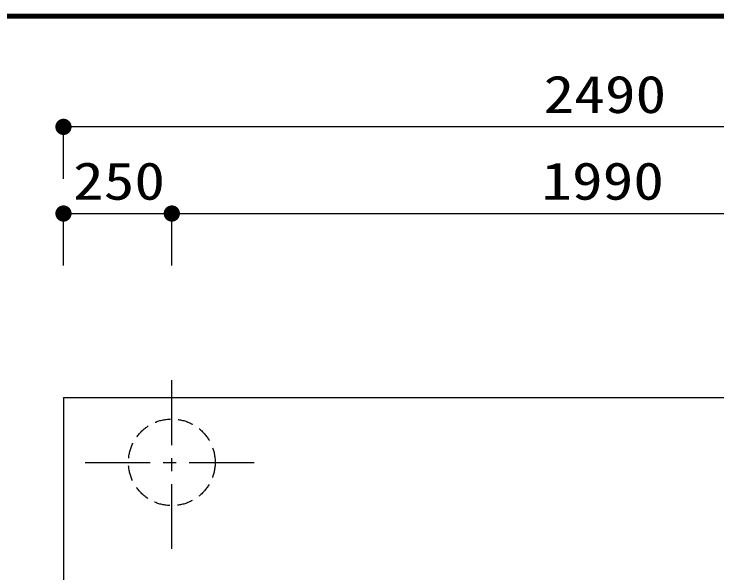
# Model space of a CAD drawing. Units: millimetres, scale not verified. Extents: x -8093 to 8093, y -5792 to 5792.
# Drawn here: x -6313 to -4691, y 4503 to 5792 of the extents above; entities that cross this region are included whole.
import ezdxf
from ezdxf.enums import TextEntityAlignment as Align

# ---------------------------------------------------------------- set-up
doc = ezdxf.new("R2010")
doc.units = ezdxf.units.MM
doc.header["$LTSCALE"] = 30
doc.linetypes.add('CHAIN1', pattern=[8, 5, -1, 1, -1])
doc.linetypes.add('DASHED1', pattern=[1.8, 1.2, -0.6])
for name, color, linetype, lineweight in [('0-0_Axis_waku', 7, 'Continuous', 25), ('0-2_00クル-フ-1機器', 2, 'Continuous', 25), ('0-3_00クル-フ-6寸法', 132, 'Continuous', 25)]:
    doc.layers.add(name, color=color, linetype=linetype, lineweight=lineweight)
doc.styles.add('ＭＳ ゴシック', font='')
doc.styles.get('ＭＳ ゴシック').set_extended_font_data('MS Gothic')

msp = doc.modelspace()

# ---------------------------------------------------------------- linework, layer by layer
at = {"layer": '0-0_Axis_waku'}
for p, q in [((-8093.4, 5792.4), (8093.4, 5792.4)), ((-8092.8, 5791.8), (8092.8, 5791.8)), ((-8092.2, 5791.2), (8092.2, 5791.2)), ((-8091.6, 5790.6), (8091.6, 5790.6)), ((-8091, 5790), (8091, 5790)), ((-8090.4, 5789.4), (8090.4, 5789.4)), ((-8089.8, 5788.8), (8089.8, 5788.8)), ((-8089.2, 5788.2), (8089.2, 5788.2)), ((-8088.6, 5787.6), (8088.6, 5787.6)), ((-8088, 5787), (8088, 5787)), ((-8087.4, 5786.4), (8087.4, 5786.4)), ((-8086.8, 5785.8), (8086.8, 5785.8)), ((-8086.2, 5785.2), (8086.2, 5785.2)), ((-8085.6, 5784.6), (8085.6, 5784.6)), ((-8085, 5784), (8085, 5784))]:
    msp.add_line(p, q, dxfattribs=at)
at = {"layer": '0-2_00クル-フ-1機器', "linetype": 'CHAIN1'}
for p, q in [((-5949.38, 4557.79), (-5949.38, 4957.79)), ((-6149.38, 4757.79), (-5749.38, 4757.79))]:
    msp.add_line(p, q, dxfattribs=at)
at = {"layer": '0-2_00クル-フ-1機器'}
msp.add_line((-6199.38, 4907.79), (-3709.38, 4907.79), dxfattribs=at)
msp.add_lwpolyline([(-6199.38, 4907.79), (-6199.38, 2987.79), (-3709.38, 2987.79)], dxfattribs=at)
at = {"layer": '0-2_00クル-フ-1機器', "linetype": 'DASHED1'}
msp.add_circle((-5949.38, 4757.79), 100, dxfattribs=at)
at = {"layer": '0-3_00クル-フ-6寸法', "color": 4}
for p, q in [((-6199.38, 5412.04), (-6199.38, 5532.04)), ((-3709.38, 5532.04), (-6199.38, 5532.04)), ((-6199.38, 5212.04), (-6199.38, 5332.04)), ((-6199.38, 5332.04), (-5949.38, 5332.04)), ((-5949.38, 5212.04), (-5949.38, 5332.04)), ((-5949.38, 5212.04), (-5949.38, 5332.04)), ((-5949.38, 5332.04), (-3959.38, 5332.04))]:
    msp.add_line(p, q, dxfattribs=at)
at = {"layer": '0-3_00クル-フ-6寸法'}
for points in [[(-6199.38, 5532.04), (-6211.33, 5546.48), (-6209.43, 5547.87)], [(-6199.38, 5532.04), (-6209.43, 5547.87), (-6207.37, 5549)], [(-6199.38, 5532.04), (-6207.37, 5549), (-6205.18, 5549.87)], [(-6199.38, 5532.04), (-6205.18, 5549.87), (-6202.9, 5550.45)], [(-6199.38, 5532.04), (-6202.9, 5550.45), (-6200.56, 5550.75)], [(-6199.38, 5532.04), (-6200.56, 5550.75), (-6198.21, 5550.75)], [(-6199.38, 5532.04), (-6198.21, 5550.75), (-6195.87, 5550.45)], [(-6199.38, 5532.04), (-6195.87, 5550.45), (-6193.59, 5549.87)], [(-6199.38, 5532.04), (-6193.59, 5549.87), (-6191.4, 5549)], [(-6199.38, 5532.04), (-6191.4, 5549), (-6189.34, 5547.87)], [(-6199.38, 5532.04), (-6189.34, 5547.87), (-6187.43, 5546.48)], [(-6199.38, 5532.04), (-6218.13, 5532.04), (-6217.98, 5534.39)], [(-6199.38, 5532.04), (-6217.98, 5529.69), (-6218.13, 5532.04)], [(-6199.38, 5532.04), (-6217.98, 5534.39), (-6217.54, 5536.7)], [(-6199.38, 5532.04), (-6217.54, 5527.37), (-6217.98, 5529.69)], [(-6199.38, 5532.04), (-6217.54, 5536.7), (-6216.82, 5538.94)], [(-6199.38, 5532.04), (-6216.82, 5525.13), (-6217.54, 5527.37)], [(-6199.38, 5532.04), (-6216.82, 5538.94), (-6215.81, 5541.07)], [(-6199.38, 5532.04), (-6215.81, 5523), (-6216.82, 5525.13)], [(-6199.38, 5532.04), (-6215.81, 5541.07), (-6214.55, 5543.06)], [(-6199.38, 5532.04), (-6214.55, 5521.02), (-6215.81, 5523)], [(-6199.38, 5532.04), (-6214.55, 5543.06), (-6213.05, 5544.87)], [(-6199.38, 5532.04), (-6213.05, 5519.2), (-6214.55, 5521.02)], [(-6199.38, 5532.04), (-6213.05, 5544.87), (-6211.33, 5546.48)], [(-6199.38, 5532.04), (-6211.33, 5517.59), (-6213.05, 5519.2)], [(-6199.38, 5532.04), (-6209.43, 5516.21), (-6211.33, 5517.59)], [(-6199.38, 5532.04), (-6207.37, 5515.07), (-6209.43, 5516.21)], [(-6199.38, 5532.04), (-6205.18, 5514.2), (-6207.37, 5515.07)], [(-6199.38, 5532.04), (-6202.9, 5513.62), (-6205.18, 5514.2)], [(-6199.38, 5532.04), (-6200.56, 5513.32), (-6202.9, 5513.62)], [(-6199.38, 5532.04), (-6198.21, 5513.32), (-6200.56, 5513.32)], [(-6199.38, 5532.04), (-6187.43, 5546.48), (-6185.71, 5544.87)], [(-6199.38, 5532.04), (-6185.71, 5544.87), (-6184.21, 5543.06)], [(-6199.38, 5532.04), (-6184.21, 5543.06), (-6182.95, 5541.07)], [(-6199.38, 5532.04), (-6182.95, 5541.07), (-6181.95, 5538.94)], [(-6199.38, 5532.04), (-6181.95, 5538.94), (-6181.22, 5536.7)], [(-6199.38, 5532.04), (-6181.22, 5536.7), (-6180.78, 5534.39)], [(-6199.38, 5532.04), (-6180.78, 5534.39), (-6180.63, 5532.04)], [(-6199.38, 5532.04), (-6195.87, 5513.62), (-6198.21, 5513.32)], [(-6199.38, 5532.04), (-6193.59, 5514.2), (-6195.87, 5513.62)], [(-6199.38, 5532.04), (-6191.4, 5515.07), (-6193.59, 5514.2)], [(-6199.38, 5532.04), (-6189.34, 5516.21), (-6191.4, 5515.07)], [(-6199.38, 5532.04), (-6187.43, 5517.59), (-6189.34, 5516.21)], [(-6199.38, 5532.04), (-6185.71, 5519.2), (-6187.43, 5517.59)], [(-6199.38, 5532.04), (-6184.21, 5521.02), (-6185.71, 5519.2)], [(-6199.38, 5532.04), (-6182.95, 5523), (-6184.21, 5521.02)], [(-6199.38, 5532.04), (-6181.95, 5525.13), (-6182.95, 5523)], [(-6199.38, 5532.04), (-6181.22, 5527.37), (-6181.95, 5525.13)], [(-6199.38, 5532.04), (-6180.78, 5529.69), (-6181.22, 5527.37)], [(-6199.38, 5532.04), (-6180.63, 5532.04), (-6180.78, 5529.69)], [(-6199.38, 5332.04), (-6217.98, 5334.39), (-6217.54, 5336.7)], [(-6199.38, 5332.04), (-6217.54, 5336.7), (-6216.82, 5338.94)], [(-6199.38, 5332.04), (-6216.82, 5338.94), (-6215.81, 5341.07)], [(-6199.38, 5332.04), (-6215.81, 5341.07), (-6214.55, 5343.06)], [(-6199.38, 5332.04), (-6214.55, 5343.06), (-6213.05, 5344.87)], [(-6199.38, 5332.04), (-6213.05, 5344.87), (-6211.33, 5346.48)], [(-6199.38, 5332.04), (-6211.33, 5346.48), (-6209.43, 5347.87)], [(-6199.38, 5332.04), (-6209.43, 5347.87), (-6207.37, 5349)], [(-6199.38, 5332.04), (-6207.37, 5349), (-6205.18, 5349.87)], [(-6199.38, 5332.04), (-6205.18, 5349.87), (-6202.9, 5350.45)], [(-6199.38, 5332.04), (-6202.9, 5350.45), (-6200.56, 5350.75)], [(-6199.38, 5332.04), (-6200.56, 5350.75), (-6198.21, 5350.75)], [(-6199.38, 5332.04), (-6198.21, 5350.75), (-6195.87, 5350.45)], [(-6199.38, 5332.04), (-6195.87, 5350.45), (-6193.59, 5349.87)], [(-6199.38, 5332.04), (-6193.59, 5349.87), (-6191.4, 5349)], [(-6199.38, 5332.04), (-6191.4, 5349), (-6189.34, 5347.87)], [(-6199.38, 5332.04), (-6189.34, 5347.87), (-6187.43, 5346.48)], [(-6199.38, 5332.04), (-6187.43, 5346.48), (-6185.71, 5344.87)], [(-6199.38, 5332.04), (-6185.71, 5344.87), (-6184.21, 5343.06)], [(-6199.38, 5332.04), (-6184.21, 5343.06), (-6182.95, 5341.07)], [(-6199.38, 5332.04), (-6182.95, 5341.07), (-6181.95, 5338.94)], [(-6199.38, 5332.04), (-6181.95, 5338.94), (-6181.22, 5336.7)], [(-6199.38, 5332.04), (-6181.22, 5336.7), (-6180.78, 5334.39)], [(-5949.38, 5332.04), (-5967.98, 5334.39), (-5967.54, 5336.7)], [(-5949.38, 5332.04), (-5967.98, 5334.39), (-5967.54, 5336.7)], [(-5949.38, 5332.04), (-5967.54, 5336.7), (-5966.82, 5338.94)], [(-5949.38, 5332.04), (-5967.54, 5336.7), (-5966.82, 5338.94)], [(-5949.38, 5332.04), (-5966.82, 5338.94), (-5965.81, 5341.07)], [(-5949.38, 5332.04), (-5966.82, 5338.94), (-5965.81, 5341.07)], [(-5949.38, 5332.04), (-5965.81, 5341.07), (-5964.55, 5343.06)], [(-5949.38, 5332.04), (-5965.81, 5341.07), (-5964.55, 5343.06)], [(-5949.38, 5332.04), (-5964.55, 5343.06), (-5963.05, 5344.87)], [(-5949.38, 5332.04), (-5964.55, 5343.06), (-5963.05, 5344.87)], [(-5949.38, 5332.04), (-5963.05, 5344.87), (-5961.33, 5346.48)], [(-5949.38, 5332.04), (-5963.05, 5344.87), (-5961.33, 5346.48)], [(-5949.38, 5332.04), (-5961.33, 5346.48), (-5959.43, 5347.87)], [(-5949.38, 5332.04), (-5961.33, 5346.48), (-5959.43, 5347.87)], [(-5949.38, 5332.04), (-5959.43, 5347.87), (-5957.37, 5349)], [(-5949.38, 5332.04), (-5959.43, 5347.87), (-5957.37, 5349)], [(-5949.38, 5332.04), (-5957.37, 5349), (-5955.18, 5349.87)], [(-5949.38, 5332.04), (-5957.37, 5349), (-5955.18, 5349.87)], [(-5949.38, 5332.04), (-5955.18, 5349.87), (-5952.9, 5350.45)], [(-5949.38, 5332.04), (-5955.18, 5349.87), (-5952.9, 5350.45)], [(-5949.38, 5332.04), (-5952.9, 5350.45), (-5950.56, 5350.75)], [(-5949.38, 5332.04), (-5952.9, 5350.45), (-5950.56, 5350.75)], [(-5949.38, 5332.04), (-5950.56, 5350.75), (-5948.21, 5350.75)], [(-5949.38, 5332.04), (-5950.56, 5350.75), (-5948.21, 5350.75)], [(-5949.38, 5332.04), (-5948.21, 5350.75), (-5945.87, 5350.45)], [(-5949.38, 5332.04), (-5948.21, 5350.75), (-5945.87, 5350.45)], [(-5949.38, 5332.04), (-5945.87, 5350.45), (-5943.59, 5349.87)], [(-5949.38, 5332.04), (-5945.87, 5350.45), (-5943.59, 5349.87)], [(-5949.38, 5332.04), (-5943.59, 5349.87), (-5941.4, 5349)], [(-5949.38, 5332.04), (-5943.59, 5349.87), (-5941.4, 5349)], [(-5949.38, 5332.04), (-5941.4, 5349), (-5939.34, 5347.87)], [(-5949.38, 5332.04), (-5941.4, 5349), (-5939.34, 5347.87)], [(-5949.38, 5332.04), (-5939.34, 5347.87), (-5937.43, 5346.48)], [(-5949.38, 5332.04), (-5939.34, 5347.87), (-5937.43, 5346.48)], [(-5949.38, 5332.04), (-5937.43, 5346.48), (-5935.71, 5344.87)], [(-5949.38, 5332.04), (-5937.43, 5346.48), (-5935.71, 5344.87)], [(-5949.38, 5332.04), (-5935.71, 5344.87), (-5934.21, 5343.06)], [(-5949.38, 5332.04), (-5935.71, 5344.87), (-5934.21, 5343.06)], [(-5949.38, 5332.04), (-5934.21, 5343.06), (-5932.95, 5341.07)], [(-5949.38, 5332.04), (-5934.21, 5343.06), (-5932.95, 5341.07)], [(-5949.38, 5332.04), (-5932.95, 5341.07), (-5931.95, 5338.94)], [(-5949.38, 5332.04), (-5932.95, 5341.07), (-5931.95, 5338.94)], [(-5949.38, 5332.04), (-5931.95, 5338.94), (-5931.22, 5336.7)], [(-5949.38, 5332.04), (-5931.95, 5338.94), (-5931.22, 5336.7)], [(-5949.38, 5332.04), (-5931.22, 5336.7), (-5930.78, 5334.39)], [(-5949.38, 5332.04), (-5931.22, 5336.7), (-5930.78, 5334.39)], [(-6199.38, 5332.04), (-6218.13, 5332.04), (-6217.98, 5334.39)], [(-6199.38, 5332.04), (-6217.98, 5329.69), (-6218.13, 5332.04)], [(-6199.38, 5332.04), (-6217.54, 5327.37), (-6217.98, 5329.69)], [(-6199.38, 5332.04), (-6216.82, 5325.13), (-6217.54, 5327.37)], [(-6199.38, 5332.04), (-6215.81, 5323), (-6216.82, 5325.13)], [(-6199.38, 5332.04), (-6214.55, 5321.02), (-6215.81, 5323)], [(-6199.38, 5332.04), (-6213.05, 5319.2), (-6214.55, 5321.02)], [(-6199.38, 5332.04), (-6211.33, 5317.59), (-6213.05, 5319.2)], [(-6199.38, 5332.04), (-6209.43, 5316.21), (-6211.33, 5317.59)], [(-6199.38, 5332.04), (-6207.37, 5315.07), (-6209.43, 5316.21)], [(-6199.38, 5332.04), (-6205.18, 5314.2), (-6207.37, 5315.07)], [(-6199.38, 5332.04), (-6202.9, 5313.62), (-6205.18, 5314.2)], [(-6199.38, 5332.04), (-6200.56, 5313.32), (-6202.9, 5313.62)], [(-6199.38, 5332.04), (-6198.21, 5313.32), (-6200.56, 5313.32)], [(-6199.38, 5332.04), (-6180.78, 5334.39), (-6180.63, 5332.04)], [(-6199.38, 5332.04), (-6195.87, 5313.62), (-6198.21, 5313.32)], [(-6199.38, 5332.04), (-6193.59, 5314.2), (-6195.87, 5313.62)], [(-6199.38, 5332.04), (-6191.4, 5315.07), (-6193.59, 5314.2)], [(-6199.38, 5332.04), (-6189.34, 5316.21), (-6191.4, 5315.07)], [(-6199.38, 5332.04), (-6187.43, 5317.59), (-6189.34, 5316.21)], [(-6199.38, 5332.04), (-6185.71, 5319.2), (-6187.43, 5317.59)], [(-6199.38, 5332.04), (-6184.21, 5321.02), (-6185.71, 5319.2)], [(-6199.38, 5332.04), (-6182.95, 5323), (-6184.21, 5321.02)], [(-6199.38, 5332.04), (-6181.95, 5325.13), (-6182.95, 5323)], [(-6199.38, 5332.04), (-6181.22, 5327.37), (-6181.95, 5325.13)], [(-6199.38, 5332.04), (-6180.78, 5329.69), (-6181.22, 5327.37)], [(-6199.38, 5332.04), (-6180.63, 5332.04), (-6180.78, 5329.69)], [(-5949.38, 5332.04), (-5968.13, 5332.04), (-5967.98, 5334.39)], [(-5949.38, 5332.04), (-5968.13, 5332.04), (-5967.98, 5334.39)], [(-5949.38, 5332.04), (-5967.98, 5329.69), (-5968.13, 5332.04)], [(-5949.38, 5332.04), (-5967.98, 5329.69), (-5968.13, 5332.04)], [(-5949.38, 5332.04), (-5967.54, 5327.37), (-5967.98, 5329.69)], [(-5949.38, 5332.04), (-5967.54, 5327.37), (-5967.98, 5329.69)], [(-5949.38, 5332.04), (-5966.82, 5325.13), (-5967.54, 5327.37)], [(-5949.38, 5332.04), (-5966.82, 5325.13), (-5967.54, 5327.37)], [(-5949.38, 5332.04), (-5965.81, 5323), (-5966.82, 5325.13)], [(-5949.38, 5332.04), (-5965.81, 5323), (-5966.82, 5325.13)], [(-5949.38, 5332.04), (-5964.55, 5321.02), (-5965.81, 5323)], [(-5949.38, 5332.04), (-5964.55, 5321.02), (-5965.81, 5323)], [(-5949.38, 5332.04), (-5963.05, 5319.2), (-5964.55, 5321.02)], [(-5949.38, 5332.04), (-5963.05, 5319.2), (-5964.55, 5321.02)], [(-5949.38, 5332.04), (-5961.33, 5317.59), (-5963.05, 5319.2)], [(-5949.38, 5332.04), (-5961.33, 5317.59), (-5963.05, 5319.2)], [(-5949.38, 5332.04), (-5959.43, 5316.21), (-5961.33, 5317.59)], [(-5949.38, 5332.04), (-5959.43, 5316.21), (-5961.33, 5317.59)], [(-5949.38, 5332.04), (-5957.37, 5315.07), (-5959.43, 5316.21)], [(-5949.38, 5332.04), (-5957.37, 5315.07), (-5959.43, 5316.21)], [(-5949.38, 5332.04), (-5955.18, 5314.2), (-5957.37, 5315.07)], [(-5949.38, 5332.04), (-5955.18, 5314.2), (-5957.37, 5315.07)], [(-5949.38, 5332.04), (-5952.9, 5313.62), (-5955.18, 5314.2)], [(-5949.38, 5332.04), (-5952.9, 5313.62), (-5955.18, 5314.2)], [(-5949.38, 5332.04), (-5950.56, 5313.32), (-5952.9, 5313.62)], [(-5949.38, 5332.04), (-5950.56, 5313.32), (-5952.9, 5313.62)], [(-5949.38, 5332.04), (-5948.21, 5313.32), (-5950.56, 5313.32)], [(-5949.38, 5332.04), (-5948.21, 5313.32), (-5950.56, 5313.32)], [(-5949.38, 5332.04), (-5930.78, 5334.39), (-5930.63, 5332.04)], [(-5949.38, 5332.04), (-5930.78, 5334.39), (-5930.63, 5332.04)], [(-5949.38, 5332.04), (-5945.87, 5313.62), (-5948.21, 5313.32)], [(-5949.38, 5332.04), (-5943.59, 5314.2), (-5945.87, 5313.62)], [(-5949.38, 5332.04), (-5941.4, 5315.07), (-5943.59, 5314.2)], [(-5949.38, 5332.04), (-5939.34, 5316.21), (-5941.4, 5315.07)], [(-5949.38, 5332.04), (-5937.43, 5317.59), (-5939.34, 5316.21)], [(-5949.38, 5332.04), (-5935.71, 5319.2), (-5937.43, 5317.59)], [(-5949.38, 5332.04), (-5934.21, 5321.02), (-5935.71, 5319.2)], [(-5949.38, 5332.04), (-5932.95, 5323), (-5934.21, 5321.02)], [(-5949.38, 5332.04), (-5931.95, 5325.13), (-5932.95, 5323)], [(-5949.38, 5332.04), (-5931.22, 5327.37), (-5931.95, 5325.13)], [(-5949.38, 5332.04), (-5930.78, 5329.69), (-5931.22, 5327.37)], [(-5949.38, 5332.04), (-5930.63, 5332.04), (-5930.78, 5329.69)], [(-5949.38, 5332.04), (-5945.87, 5313.62), (-5948.21, 5313.32)], [(-5949.38, 5332.04), (-5943.59, 5314.2), (-5945.87, 5313.62)], [(-5949.38, 5332.04), (-5941.4, 5315.07), (-5943.59, 5314.2)], [(-5949.38, 5332.04), (-5939.34, 5316.21), (-5941.4, 5315.07)], [(-5949.38, 5332.04), (-5937.43, 5317.59), (-5939.34, 5316.21)], [(-5949.38, 5332.04), (-5935.71, 5319.2), (-5937.43, 5317.59)], [(-5949.38, 5332.04), (-5934.21, 5321.02), (-5935.71, 5319.2)], [(-5949.38, 5332.04), (-5932.95, 5323), (-5934.21, 5321.02)], [(-5949.38, 5332.04), (-5931.95, 5325.13), (-5932.95, 5323)], [(-5949.38, 5332.04), (-5931.22, 5327.37), (-5931.95, 5325.13)], [(-5949.38, 5332.04), (-5930.78, 5329.69), (-5931.22, 5327.37)], [(-5949.38, 5332.04), (-5930.63, 5332.04), (-5930.78, 5329.69)]]:
    msp.add_solid(points, dxfattribs=at)

# ---------------------------------------------------------------- texts
at = {"layer": '0-3_00クル-フ-6寸法', "color": 3, "style": 'ＭＳ ゴシック', "width": 1.2}
for s, p in [('2490', (-5091.53, 5537.88)), ('250', (-6177.24, 5337.88)), ('1990', (-5096.67, 5337.88))]:
    msp.add_text(s, height=86.66, dxfattribs=at).set_placement(p, align=Align.BOTTOM_LEFT)

doc.saveas('drawing.dxf')
